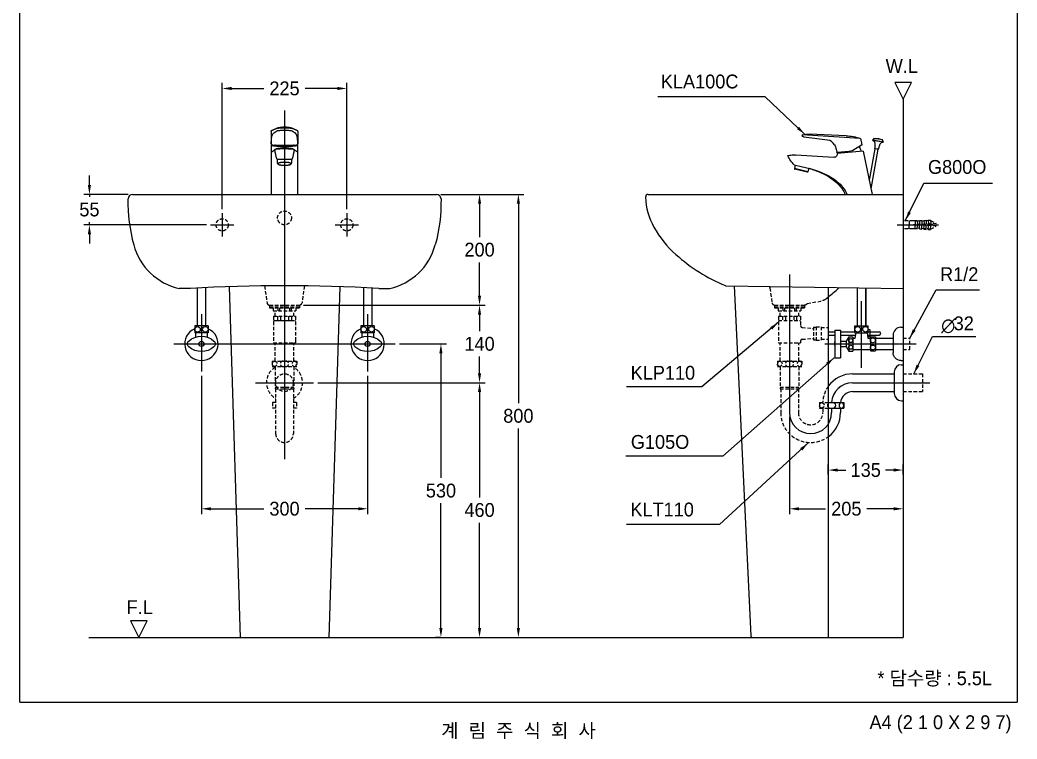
# Model space of a CAD drawing. Header units: millimetres. Extents: x 0 to 5799, y -67 to 2530.
# Drawn here: x 0 to 1800, y -67 to 1232 of the extents above; entities that cross this region are included whole.
import ezdxf
from ezdxf.enums import TextEntityAlignment as Align
from ezdxf.lldxf.tags import DXFTag

# ---------------------------------------------------------------- set-up
doc = ezdxf.new("R2010")
doc.units = ezdxf.units.MM
doc.linetypes.add('DASHED2', pattern=[9.525, 6.35, -3.175])
for name, color, linetype in [('TEXT', 7, 'Continuous'), ('내부선 및 부속', 4, 'Continuous'), ('도각라인', 7, 'Continuous'), ('외형선', 3, 'Continuous'), ('점선', 6, 'DASHED2'), ('중심선', 1, 'DASHED'), ('치수선', 7, 'Continuous')]:
    doc.layers.add(name, color=color, linetype=linetype)
doc.styles.add('____', font='')
doc.styles.add('타이틀', font='H2GTRM.TTF', dxfattribs={"height": 25})
doc.styles.get('____').set_extended_font_data('굴림')
tags = doc.linetypes.add('DASHDOT', pattern=[70, 31, -13, 13, -13]).pattern_tags.tags
tags[10:11] = [DXFTag(74, 4), DXFTag(75, 0), DXFTag(340, '0'), DXFTag(46, 0.0), DXFTag(50, 0.0), DXFTag(44, 0.0), DXFTag(45, 0.0)]
tags[8:9] = [DXFTag(74, 4), DXFTag(75, 0), DXFTag(340, '0'), DXFTag(46, 0.0), DXFTag(50, 0.0), DXFTag(44, 0.0), DXFTag(45, 0.0)]
tags[6:7] = [DXFTag(74, 4), DXFTag(75, 0), DXFTag(340, '0'), DXFTag(46, 0.0), DXFTag(50, 0.0), DXFTag(44, 0.0), DXFTag(45, 0.0)]
tags[4:5] = [DXFTag(74, 4), DXFTag(75, 0), DXFTag(340, '0'), DXFTag(46, 0.0), DXFTag(50, 0.0), DXFTag(44, 0.0), DXFTag(45, 0.0)]
tags = doc.linetypes.add('DASHED', pattern=[25.72, 12.86, -12.86]).pattern_tags.tags
tags[6:7] = [DXFTag(74, 4), DXFTag(75, 0), DXFTag(340, '0'), DXFTag(46, 0.0), DXFTag(50, 0.0), DXFTag(44, 0.0), DXFTag(45, 0.0)]
tags[4:5] = [DXFTag(74, 4), DXFTag(75, 0), DXFTag(340, '0'), DXFTag(46, 0.0), DXFTag(50, 0.0), DXFTag(44, 0.0), DXFTag(45, 0.0)]
doc.dimstyles.new('MSADIM', dxfattribs={"dimtxt": 33, "dimasz": 17, "dimexe": 10, "dimexo": 7.5, "dimgap": 10, "dimtad": 0, "dimtih": 1, "dimtoh": 1, "dimdec": 0, "dimzin": 1, "dimdsep": 46, "dimtxsty": '____', "dimcen": 11.25, "dimadec": 0, "dimazin": 0, "dimtfac": 1, "dimtdec": 0, "dimtix": 1, "dimtmove": 0, "dimatfit": 3, "dimfxl": 0, "dimtolj": 1, "dimtzin": 1, "dimarcsym": 0})

# ---------------------------------------------------------------- blocks, each defined once
blk = doc.blocks.new('*D10')
at = {"layer": '치수선', "color": 0, "linetype": 'Continuous', "lineweight": -2}
for p, q in [((365.1, 890.1), (365.1, 1117.8)), ((590.1, 890.1), (590.1, 1117.8)), ((382.1, 1107.8), (440.3, 1107.8)), ((573.1, 1107.8), (514.9, 1107.8))]:
    blk.add_line(p, q, dxfattribs=at)
at = {"layer": '치수선', "color": 0, "linetype": 'Continuous'}
for points in [[(382.1, 1110.7), (382.1, 1105), (365.1, 1107.8)], [(573.1, 1110.7), (573.1, 1105), (590.1, 1107.8)]]:
    blk.add_solid(points, dxfattribs=at)
at = {"layer": '치수선', "color": 0, "linetype": 'Continuous', "insert": (477.6, 1107.8), "char_height": 25, "attachment_point": 5, "style": '____'}
blk.add_mtext('\\A1;225', dxfattribs=at)
blk = doc.blocks.new('*D11')
at = {"layer": '치수선', "color": 0, "linetype": 'Continuous', "lineweight": -2}
for p, q in [((125.4, 933.6), (125.4, 950.6)), ((195.6, 916.6), (115.4, 916.6)), ((125.4, 916.6), (125.4, 911.9)), ((125.4, 861.6), (125.4, 866.3)), ((336.6, 861.6), (115.4, 861.6)), ((125.4, 844.6), (125.4, 827.6))]:
    blk.add_line(p, q, dxfattribs=at)
at = {"layer": '치수선', "color": 0, "linetype": 'Continuous'}
for points in [[(122.6, 933.6), (128.3, 933.6), (125.4, 916.6)], [(122.6, 844.6), (128.3, 844.6), (125.4, 861.6)]]:
    blk.add_solid(points, dxfattribs=at)
at = {"layer": '치수선', "color": 0, "linetype": 'Continuous', "insert": (125.4, 889.1), "char_height": 25, "attachment_point": 5, "style": '____'}
blk.add_mtext('\\A1;55', dxfattribs=at)
blk = doc.blocks.new('*D12')
at = {"layer": '치수선', "color": 0, "linetype": 'Continuous', "lineweight": -2}
for p, q in [((759.6, 916.6), (839.7, 916.6)), ((829.7, 899.6), (829.7, 839.5)), ((829.7, 733.6), (829.7, 793.8)), ((512.1, 716.6), (839.7, 716.6))]:
    blk.add_line(p, q, dxfattribs=at)
at = {"layer": '치수선', "color": 0, "linetype": 'Continuous'}
for points in [[(826.8, 899.6), (832.5, 899.6), (829.7, 916.6)], [(826.8, 733.6), (832.5, 733.6), (829.7, 716.6)]]:
    blk.add_solid(points, dxfattribs=at)
at = {"layer": '치수선', "color": 0, "linetype": 'Continuous', "insert": (829.7, 816.6), "char_height": 25, "attachment_point": 5, "style": '____'}
blk.add_mtext('\\A1;200', dxfattribs=at)
blk = doc.blocks.new('*D13')
at = {"layer": '치수선', "color": 0, "linetype": 'Continuous', "lineweight": -2}
for p, q in [((512.1, 716.6), (839.7, 716.6)), ((829.7, 699.6), (829.7, 669.5)), ((829.7, 593.6), (829.7, 623.8)), ((537.7, 576.6), (839.7, 576.6))]:
    blk.add_line(p, q, dxfattribs=at)
at = {"layer": '치수선', "color": 0, "linetype": 'Continuous'}
for points in [[(826.8, 699.6), (832.5, 699.6), (829.7, 716.6)], [(826.8, 593.6), (832.5, 593.6), (829.7, 576.6)]]:
    blk.add_solid(points, dxfattribs=at)
at = {"layer": '치수선', "color": 0, "linetype": 'Continuous', "insert": (829.7, 646.6), "char_height": 25, "attachment_point": 5, "style": '____'}
blk.add_mtext('\\A1;140', dxfattribs=at)
blk = doc.blocks.new('*D1')
at = {"layer": '치수선', "color": 0, "linetype": 'Continuous', "lineweight": -2}
for p, q in [((537.7, 576.6), (839.7, 576.6)), ((829.7, 559.6), (829.7, 369.5)), ((829.7, 133.6), (829.7, 323.8)), ((809.3, 116.6), (839.7, 116.6))]:
    blk.add_line(p, q, dxfattribs=at)
at = {"layer": '치수선', "color": 0, "linetype": 'Continuous'}
for points in [[(826.8, 559.6), (832.5, 559.6), (829.7, 576.6)], [(826.8, 133.6), (832.5, 133.6), (829.7, 116.6)]]:
    blk.add_solid(points, dxfattribs=at)
at = {"layer": '치수선', "color": 0, "linetype": 'Continuous', "insert": (829.7, 346.6), "char_height": 25, "attachment_point": 5, "style": '____'}
blk.add_mtext('\\A1;460', dxfattribs=at)
blk = doc.blocks.new('*D2')
at = {"layer": '치수선', "color": 0, "linetype": 'Continuous', "lineweight": -2}
for p, q in [((685, 646.6), (770, 646.6)), ((760, 629.6), (760, 404.5)), ((760, 133.6), (760, 358.8)), ((758.4, 116.6), (750, 116.6))]:
    blk.add_line(p, q, dxfattribs=at)
at = {"layer": '치수선', "color": 0, "linetype": 'Continuous'}
for points in [[(757.1, 629.6), (762.8, 629.6), (760, 646.6)], [(757.1, 133.6), (762.8, 133.6), (760, 116.6)]]:
    blk.add_solid(points, dxfattribs=at)
at = {"layer": '치수선', "color": 0, "linetype": 'Continuous', "insert": (760, 381.6), "char_height": 25, "attachment_point": 5, "style": '____'}
blk.add_mtext('\\A1;530', dxfattribs=at)
blk = doc.blocks.new('*D3')
at = {"layer": '치수선', "color": 0, "linetype": 'Continuous', "lineweight": -2}
for p, q in [((759.6, 916.6), (909.8, 916.6)), ((899.8, 899.6), (899.8, 539.5)), ((899.8, 133.6), (899.8, 493.8)), ((894.3, 116.6), (909.8, 116.6))]:
    blk.add_line(p, q, dxfattribs=at)
at = {"layer": '치수선', "color": 0, "linetype": 'Continuous'}
for points in [[(896.9, 899.6), (902.6, 899.6), (899.8, 916.6)], [(896.9, 133.6), (902.6, 133.6), (899.8, 116.6)]]:
    blk.add_solid(points, dxfattribs=at)
at = {"layer": '치수선', "color": 0, "linetype": 'Continuous', "insert": (899.8, 516.6), "char_height": 25, "attachment_point": 5, "style": '____'}
blk.add_mtext('\\A1;800', dxfattribs=at)
blk = doc.blocks.new('*D4')
at = {"layer": '치수선', "color": 0, "linetype": 'Continuous', "lineweight": -2}
for p, q in [((327.6, 589.1), (327.6, 338.9)), ((627.6, 589.1), (627.6, 338.9)), ((344.6, 348.9), (440.3, 348.9)), ((610.6, 348.9), (514.9, 348.9))]:
    blk.add_line(p, q, dxfattribs=at)
at = {"layer": '치수선', "color": 0, "linetype": 'Continuous'}
for points in [[(344.6, 351.7), (344.6, 346), (327.6, 348.9)], [(610.6, 351.7), (610.6, 346), (627.6, 348.9)]]:
    blk.add_solid(points, dxfattribs=at)
at = {"layer": '치수선', "color": 0, "linetype": 'Continuous', "insert": (477.6, 348.9), "char_height": 25, "attachment_point": 5, "style": '____'}
blk.add_mtext('\\A1;300', dxfattribs=at)
blk = doc.blocks.new('*D5')
at = {"layer": '치수선', "color": 0, "linetype": 'Continuous', "lineweight": -2}
for p, q in [((1389.3, 515.1), (1389.3, 338.9)), ((1406.3, 348.9), (1454.4, 348.9)), ((1577.3, 348.9), (1529.1, 348.9)), ((1594.3, 356.5), (1594.3, 338.9))]:
    blk.add_line(p, q, dxfattribs=at)
at = {"layer": '치수선', "color": 0, "linetype": 'Continuous'}
for points in [[(1406.3, 351.7), (1406.3, 346), (1389.3, 348.9)], [(1577.3, 351.7), (1577.3, 346), (1594.3, 348.9)]]:
    blk.add_solid(points, dxfattribs=at)
at = {"layer": '치수선', "color": 0, "linetype": 'Continuous', "insert": (1491.8, 348.9), "char_height": 25, "attachment_point": 5, "style": '____'}
blk.add_mtext('\\A1;205', dxfattribs=at)
blk = doc.blocks.new('*D6')
at = {"layer": '치수선', "color": 0, "linetype": 'Continuous', "lineweight": -2}
for p, q in [((1459.3, 410.8), (1459.3, 428.8)), ((1476.3, 418.8), (1490.8, 418.8)), ((1577.3, 418.8), (1562.7, 418.8)), ((1594.3, 410.8), (1594.3, 428.8))]:
    blk.add_line(p, q, dxfattribs=at)
at = {"layer": '치수선', "color": 0, "linetype": 'Continuous'}
for points in [[(1476.3, 421.7), (1476.3, 416), (1459.3, 418.8)], [(1577.3, 421.7), (1577.3, 416), (1594.3, 418.8)]]:
    blk.add_solid(points, dxfattribs=at)
at = {"layer": '치수선', "color": 0, "linetype": 'Continuous', "insert": (1526.8, 418.8), "char_height": 25, "attachment_point": 5, "style": '____'}
blk.add_mtext('\\A1;135', dxfattribs=at)

msp = doc.modelspace()

# ---------------------------------------------------------------- linework, layer by layer
at = {"layer": '내부선 및 부속', "linetype": 'Continuous'}
for p, q in [((453.8, 1030.3), (453.8, 1031.4)), ((501.4, 1030.3), (501.6, 1007.4)), ((501.7, 1031.2), (501.7, 1031.2)), ((1411.8, 1023.6), (1412, 1022.6)), ((1411.8, 1023.5), (1412, 1022.6)), ((1516.9, 1017.7), (1412.3, 1024.1)), ((1457.9, 1014.6), (1414.9, 1020)), ((1491.8, 1022.4), (1425.5, 1025.2)), ((1517.3, 1017.3), (1519.7, 1006.3)), ((1539.4, 1014), (1539.6, 1015)), ((1558.1, 1010.7), (1539.4, 1014)), ((1541.7, 1017.5), (1539.6, 1015)), ((1539.6, 1015), (1558.3, 1011.7)), ((1557.2, 1014.8), (1541.7, 1017.5)), ((1543.1, 1009.6), (1543.1, 999.5)), ((1558.3, 1011.7), (1557.2, 1014.8)), ((1558.3, 1011.7), (1558.1, 1010.7)), ((453.6, 1005), (453.6, 916.6)), ((501.5, 916.6), (501.6, 1005)), ((1473.4, 998.1), (1474.5, 992.9)), ((1522.2, 994.6), (1475, 990.4)), ((1496.5, 993.9), (1475.5, 992.1)), ((1478.8, 992.4), (1478.6, 990.8)), ((1519.2, 1005.2), (1503.6, 996.1)), ((1522.2, 994.6), (1538.7, 916.6)), ((1543.4, 999.1), (1533.3, 942.1)), ((1536.6, 926.4), (1549.3, 998)), ((1543.1, 999.5), (1549.7, 998.4)), ((1549.3, 998), (1543.4, 999.1)), ((1549.7, 998.4), (1553.1, 1007.8)), ((465.1, 972.8), (465.1, 979.8)), ((490.1, 979.8), (490.1, 972.8)), ((1469.4, 983.4), (1400.8, 987.6)), ((1397.7, 970), (1420.7, 964.8)), ((1399.6, 969.6), (1398.1, 963.2)), ((1422.4, 957.4), (1398.1, 963.2)), ((1421.2, 956.6), (1398.9, 962)), ((1424, 963.7), (1422.4, 957.4)), ((320.1, 747.4), (320.1, 679.4)), ((335.1, 748.1), (335.1, 679.4)), ((620.1, 748.1), (620.1, 679.4)), ((635.1, 747.4), (635.1, 679.4)), ((1511.8, 679.4), (1511.8, 747.9)), ((1526.8, 679.4), (1526.8, 747.7)), ((1527.3, 747.7), (1527.3, 679.4)), ((315.6, 679.4), (315.6, 666.4)), ((339.6, 679.4), (315.6, 679.4)), ((339.6, 666.4), (315.6, 666.4)), ((317.1, 666.4), (317.1, 659)), ((338.1, 666.4), (338.1, 659)), ((339.6, 679.4), (339.6, 666.4)), ((615.6, 679.4), (615.6, 666.4)), ((639.6, 679.4), (615.6, 679.4)), ((639.6, 666.4), (615.6, 666.4)), ((617.1, 666.4), (617.1, 659)), ((638.1, 666.4), (638.1, 659)), ((639.6, 679.4), (639.6, 666.4)), ((1459.3, 668.6), (1471.3, 668.6)), ((1471.3, 671.6), (1471.3, 621.6)), ((1471.3, 671.6), (1481.3, 671.6)), ((1481.3, 671.6), (1481.3, 621.6)), ((1481.3, 668.6), (1507.3, 668.6)), ((1507.3, 679.4), (1531.3, 679.4)), ((1507.3, 666.4), (1507.3, 679.4)), ((1507.3, 666.4), (1531.3, 666.4)), ((1507.8, 656.9), (1509.3, 666.4)), ((1529.3, 666.4), (1530.8, 656.9)), ((1531.3, 666.4), (1531.3, 679.4)), ((1534.8, 672.1), (1531.3, 672.1)), ((1531.3, 668.6), (1550.8, 668.6)), ((1534.8, 659.1), (1534.8, 672.1)), ((1590.3, 676.6), (1594.3, 676.6)), ((1459.3, 662.6), (1471.3, 662.6)), ((1481.3, 662.6), (1508.7, 662.6)), ((1481.3, 651.4), (1491.3, 651.4)), ((1496.3, 659.6), (1491.3, 651.4)), ((1491.3, 651.4), (1491.3, 641.9)), ((1496.3, 659.6), (1503.3, 659.6)), ((1496.3, 659.6), (1496.3, 633.6)), ((1503.3, 659.6), (1503.3, 633.6)), ((1503.3, 656.9), (1507.8, 656.9)), ((1529.8, 662.6), (1550.8, 662.6)), ((1534.8, 659.1), (1530.4, 659.1)), ((1530.8, 656.9), (1535.3, 656.9)), ((1535.3, 659.1), (1535.3, 634.1)), ((1535.3, 659.1), (1544.3, 659.1)), ((1544.3, 659.1), (1544.3, 634.1)), ((1544.3, 656.9), (1576.3, 656.9)), ((1576.3, 662.6), (1576.3, 630.6)), ((1481.3, 641.9), (1491.3, 641.9)), ((1491.3, 641.9), (1496.3, 633.6)), ((1496.3, 633.6), (1503.3, 633.6)), ((1503.3, 636.4), (1535.3, 636.4)), ((1535.3, 634.1), (1544.3, 634.1)), ((1544.3, 636.4), (1576.3, 636.4)), ((1471.3, 621.6), (1481.3, 621.6)), ((1590.3, 616.6), (1594.3, 616.6)), ((1578.3, 596.1), (1578.3, 560.6)), ((1591.3, 609.1), (1594.3, 609.1)), ((1503.2, 592.6), (1578.3, 592.6)), ((1503.2, 560.6), (1578.3, 560.6)), ((1578.3, 560.6), (1578.3, 557.1)), ((1459.3, 540.6), (1487.3, 540.6)), ((1487.3, 540.6), (1487.3, 530.6)), ((1591.3, 544.1), (1594.3, 544.1)), ((1459.3, 530.6), (1487.3, 530.6)), ((1481.3, 530.6), (1481.3, 522.6))]:
    msp.add_line(p, q, dxfattribs=at)
at = {"layer": '내부선 및 부속', "linetype": 'Continuous', "flags": 128}
for points in [[(1414.9, 1020, -0.169046), (1412, 1022.6)], [(1412.2, 1024.1, -0.060898), (1425.5, 1025.2)], [(1491.8, 1022.4, -0.071682), (1517, 1017.7)], [(1516.9, 1017.7, -0.337043), (1517.3, 1017.3)], [(1539.4, 1014, -0.361169), (1543.1, 1009.6)], [(1541.7, 1017.5, -0.142794), (1557.2, 1014.8)], [(1553.1, 1007.8, -0.361169), (1558.1, 1010.7)], [(1475, 990.4, -0.51857), (1469.4, 983.4)], [(1470.5, 1006.1, -0.070886), (1473.4, 998.1)], [(1475.5, 992.1, -0.378336), (1474.5, 992.9)], [(1503.6, 996.1, -0.111261), (1496.5, 993.9)], [(1514.7, 1002.6, -0.082698), (1518.5, 994.2)], [(1519.7, 1006.3, -0.323464), (1519.2, 1005.2)], [(1543.4, 999.1, -0.337834), (1543.1, 999.5)], [(1549.7, 998.4, -0.337834), (1549.2, 998)], [(1386, 986, -0.495636), (1386.3, 986.7)], [(1397.7, 970, -0.069061), (1386, 986)], [(1386.3, 986.7, -0.046958), (1393.8, 987.7)], [(1393.8, 987.7, -0.025335), (1400.8, 987.6)], [(1420.7, 964.8, -0.07809), (1464, 947.6)], [(1422.4, 957.4, -0.414214), (1421.2, 956.6)], [(1424, 963.7, -0.040931), (1450.7, 953.6)], [(1450.7, 953.6, -0.084528), (1476.8, 935.2)], [(1464, 947.6, -0.085415), (1485.1, 929.6)], [(1476.8, 935.2, -0.094585), (1489.5, 916.6, -0.094585)], [(1485.1, 929.6, -0.066081), (1493.3, 916.6, -0.066081)], [(1478.8, 748.5, -0.059458), (1478.1, 747.5)], [(304.8, 641.5, -0.44), (304.8, 651.8)], [(304.8, 651.8, -0.388889), (350.3, 651.8)], [(350.3, 651.8, -0.44), (350.3, 641.5)], [(604.8, 641.5, -0.44), (604.8, 651.8)], [(604.8, 651.8, -0.388889), (650.3, 651.8)], [(650.3, 651.8, -0.44), (650.3, 641.5)], [(350.3, 641.5, -0.388889), (304.8, 641.5)], [(650.3, 641.5, -0.388889), (604.8, 641.5)], [(1590.3, 616.6, -0.414214), (1576.3, 630.6)]]:
    msp.add_lwpolyline(points, format="xyb", dxfattribs=at)
at = {"layer": '내부선 및 부속', "linetype": 'Continuous'}
for centre, radius in [((320.6, 672.8), 5), ((334.6, 673), 5), ((620.6, 672.8), 5), ((634.6, 673), 5), ((1512.3, 672.8), 5), ((1526.3, 673), 5), ((327.6, 646.6), 4.5), ((627.6, 646.6), 4.5), ((1499.8, 652.6), 3.5), ((1539.8, 653.1), 4.5), ((1499.8, 640.6), 3.5), ((1539.8, 640.1), 4.5)]:
    msp.add_circle(centre, radius, dxfattribs=at)
for centre, radius, start, end in [((454.3, 1031.4), 0.5, 120.1313, 180), ((1412.3, 1023.6), 0.5, 86.4858, 191.9893), ((1455.9, 998.3), 16.5, 28.2146, 82.9494), ((487.1, 1004.2), 34.1, 191.4875, 193.169), ((455.2, 993.3), 0.1, 261.3459, 310.718), ((500, 993.3), 0.1, 229.282, 278.6541), ((468.2, 1004.2), 34.1, 346.831, 348.5125), ((1399.1, 962.9), 1, 166.6114, 256.6114), ((1272.1, 965.7), 300, 308.5887, 313.3542), ((327.6, 646.6), 30, 113.5781, 66.4218), ((627.6, 646.6), 30, 113.5781, 66.4218), ((1550.8, 665.6), 3, 270, 90), ((1590.3, 662.6), 14, 90, 180), ((1477.7, 646.6), 7.84, 144.9654, 215.0346), ((1591.3, 596.1), 13, 90, 180), ((1503.2, 538.6), 54, 90, 144.4027), ((1503.2, 538.6), 22, 90, 174.7841), ((1462.8, 535.6), 5, 90, 134.427), ((1467.8, 535.6), 5, 270, 90), ((1483.8, 535.6), 5, 98.6269, 261.3731), ((1482.3, 535.6), 5, 278.6269, 81.3731), ((1591.3, 557.1), 13, 180, 270), ((1462.8, 535.6), 5, 225.573, 270), ((1427.3, 522.6), 54, 306.3412, 0)]:
    msp.add_arc(centre, radius, start, end, dxfattribs=at)
for points, degree, knots in [([(453.8, 1030.3), (453.8, 1027.8), (453.8, 1024.6), (453.8, 1021.6), (453.8, 1020.3), (453.8, 1019.7), (453.8, 1019.4), (453.8, 1019.3), (453.8, 1019.2), (453.8, 1019.2), (453.8, 1017.9), (453.8, 1016.2), (453.8, 1014.7), (453.8, 1014.1), (453.8, 1013.8), (453.8, 1013.7), (453.8, 1013.6), (453.8, 1013.6), (453.8, 1012.9), (453.8, 1012), (453.8, 1011.3), (453.8, 1011), (453.8, 1010.8), (453.8, 1010.8), (453.8, 1010.8), (453.8, 1010.4), (453.8, 1010), (453.8, 1009.6), (453.8, 1009.5), (453.8, 1009.4), (453.8, 1009.4), (453.8, 1009.1), (453.8, 1009), (453.8, 1008.8), (453.8, 1008.7), (453.8, 1008.5), (453.8, 1008.3), (453.8, 1008.2), (453.8, 1008.2), (453.8, 1008), (453.8, 1008), (453.8, 1007.9), (453.8, 1008), (453.8, 1007.9), (453.8, 1008), (453.8, 1007.9), (453.8, 1007.9), (453.8, 1007.9), (453.8, 1007.9), (453.8, 1007.9), (453.8, 1007.9), (453.8, 1007.9), (453.8, 1007.9), (453.8, 1007.9)], 3, [0, 0, 0, 0, 0.249997, 0.374998, 0.437498, 0.468748, 0.484373, 0.492186, 0.492186, 0.499998, 0.499998, 0.624999, 0.687499, 0.718749, 0.734374, 0.742187, 0.742187, 0.749999, 0.749999, 0.812499, 0.843749, 0.859375, 0.867187, 0.867187, 0.875, 0.875, 0.90625, 0.921875, 0.929687, 0.929687, 0.9375, 0.9375, 0.953125, 0.953125, 0.96875, 0.96875, 0.984375, 0.984375, 0.992188, 0.992188, 0.996094, 0.996094, 0.998047, 0.998047, 0.999023, 0.999023, 0.999512, 0.999512, 0.999756, 0.999756, 0.999878, 0.999878, 1, 1, 1, 1]), ([(454.2, 1031.9), (454.2, 1031.9), (454.1, 1031.9), (454.1, 1031.8), (454, 1031.8)], 3, [0, 0, 0, 0, 0.248275, 1, 1, 1, 1]), ([(454.2, 1031.9), (454.3, 1031.9), (454.5, 1032), (454.8, 1032.1), (454.9, 1032.2), (455.3, 1032.4), (455.6, 1032.5), (456.2, 1032.8), (456.5, 1032.9), (457.1, 1033.1), (457.4, 1033.3), (458.3, 1033.6), (458.9, 1033.9), (459.7, 1034.3), (460, 1034.4), (460.6, 1034.7), (460.9, 1034.8), (461.6, 1035.1), (461.9, 1035.2), (462.7, 1035.6), (463, 1035.7), (463.5, 1035.9)], 3, [0, 0, 0, 0, 0.047261, 0.047261, 0.094518, 0.094518, 0.189031, 0.189031, 0.283544, 0.283544, 0.378057, 0.378057, 0.567082, 0.567082, 0.661595, 0.661595, 0.756108, 0.756108, 0.878055, 0.878055, 1, 1, 1, 1]), ([(454.4, 1019.2), (454.5, 1019.6), (454.7, 1020.9), (455.3, 1023.2), (456.5, 1025.6), (458.2, 1027.3), (459.2, 1028), (459.8, 1028.4)], 3, [0, 0, 0, 0, 0.047126, 0.170611, 0.370368, 0.64665, 1, 1, 1, 1]), ([(459.8, 1028.4), (460.1, 1028.6), (460.4, 1028.8), (460.8, 1029.1), (461, 1029.2), (461.1, 1029.3), (461.2, 1029.3), (461.2, 1029.4), (461.2, 1029.4), (461.2, 1029.4), (461.3, 1029.4), (461.3, 1029.4), (461.4, 1029.5), (461.5, 1029.6), (461.7, 1029.7), (461.8, 1029.8), (462, 1029.9), (462.1, 1030), (462.3, 1030.1), (462.5, 1030.2), (462.6, 1030.3), (462.6, 1030.3), (462.7, 1030.3), (462.7, 1030.3), (462.7, 1030.3), (462.7, 1030.4), (462.7, 1030.4), (462.7, 1030.4), (462.7, 1030.4), (462.7, 1030.4), (462.7, 1030.4), (462.7, 1030.4), (462.7, 1030.4), (462.7, 1030.4), (462.7, 1030.4), (463.2, 1030.7), (463.6, 1031), (464.1, 1031.3)], 3, [0, 0, 0, 0, 0.166617, 0.249927, 0.291584, 0.312413, 0.322828, 0.332592, 0.333238, 0.333246, 0.333246, 0.333248, 0.366577, 0.399908, 0.43324, 0.466574, 0.49991, 0.54158, 0.583251, 0.624924, 0.645761, 0.65618, 0.661389, 0.663994, 0.665296, 0.665947, 0.666273, 0.666436, 0.666517, 0.666558, 0.666578, 0.666588, 0.666594, 0.666596, 0.666597, 0.666599, 1, 1, 1, 1]), ([(463.5, 1035.9), (463.7, 1036), (464.3, 1036.1), (465.9, 1036.3), (467, 1036.4), (470.8, 1036.6), (474.2, 1036.6), (477.6, 1036.6)], 3, [0, 0, 0, 0, 0.249996, 0.249996, 0.499997, 0.499997, 1, 1, 1, 1]), ([(491.3, 1036), (490.8, 1036.1), (489.7, 1036.4), (488.3, 1036.7), (487.1, 1036.9), (486.2, 1037.1), (485.3, 1037.2), (484.3, 1037.3), (483, 1037.5), (481.6, 1037.6), (480.3, 1037.7), (479.1, 1037.7), (477.7, 1037.7), (476.4, 1037.7), (475.1, 1037.7), (473.9, 1037.6), (472.6, 1037.5), (471.5, 1037.4), (470.7, 1037.3), (470.2, 1037.2), (469.8, 1037.2), (469.1, 1037.1), (468.2, 1036.9), (467, 1036.7), (465.5, 1036.4), (464.4, 1036.1), (463.8, 1036)], 3, [0, 0, 0, 0, 0.062272, 0.11745, 0.160787, 0.192538, 0.215209, 0.25642, 0.305231, 0.353977, 0.399561, 0.44442, 0.493395, 0.547302, 0.584874, 0.6279, 0.679079, 0.728107, 0.747664, 0.762776, 0.776497, 0.799584, 0.83323, 0.877668, 0.93315, 1, 1, 1, 1]), ([(464.1, 1031.3), (464.1, 1031.3), (464.1, 1031.3), (464.2, 1031.4), (464.2, 1031.4), (464.3, 1031.4), (464.4, 1031.5), (464.7, 1031.6), (465, 1031.7), (465.7, 1031.8), (466.2, 1031.9), (467.2, 1032), (467.8, 1032.1), (469, 1032.2), (469.7, 1032.2), (471.1, 1032.3), (471.9, 1032.3), (473.4, 1032.4), (474.3, 1032.4), (475.9, 1032.5), (476.8, 1032.5), (477.6, 1032.5)], 3, [0, 0, 0, 0, 0.009022, 0.009022, 0.025267, 0.025267, 0.090249, 0.090249, 0.220214, 0.220214, 0.350178, 0.350178, 0.480143, 0.480143, 0.610107, 0.610107, 0.740071, 0.740071, 0.870036, 0.870036, 1, 1, 1, 1]), ([(477.6, 1036.6), (481, 1036.6), (484.4, 1036.6), (488.2, 1036.4), (489.3, 1036.3), (490.9, 1036.1), (491.5, 1036), (491.8, 1035.9)], 3, [0, 0, 0, 0, 0.500004, 0.500004, 0.750006, 0.750006, 1, 1, 1, 1]), ([(477.6, 1032.5), (480.9, 1032.5), (484.1, 1032.3), (489, 1031.9), (490.6, 1031.6), (491.1, 1031.3)], 3, [0, 0, 0, 0, 0.5, 0.5, 1, 1, 1, 1]), ([(491.1, 1031.3), (491.1, 1031.3), (491.1, 1031.3), (491.1, 1031.3), (491.1, 1031.3), (491.2, 1031.3), (491.2, 1031.3), (491.2, 1031.2), (491.3, 1031.2), (491.4, 1031.1), (491.4, 1031.1), (491.7, 1031), (491.8, 1030.9), (492.2, 1030.6), (492.5, 1030.4), (493.3, 1029.8), (493.9, 1029.4), (494.8, 1028.8), (495.1, 1028.6), (495.4, 1028.4)], 3, [0, 0, 0, 0, 0.006061, 0.006061, 0.012121, 0.012121, 0.024243, 0.024243, 0.048486, 0.048486, 0.096971, 0.096971, 0.193942, 0.193942, 0.387884, 0.387884, 0.775769, 0.775769, 1, 1, 1, 1]), ([(491.8, 1035.9), (491.9, 1035.8), (492.1, 1035.8), (492.5, 1035.6), (492.8, 1035.4), (493.4, 1035.2), (493.7, 1035.1), (494.2, 1034.8), (494.5, 1034.7), (495.4, 1034.3), (496, 1034.1), (496.9, 1033.7), (497.2, 1033.6), (497.7, 1033.3), (498, 1033.2), (498.6, 1032.9), (498.9, 1032.8), (499.8, 1032.4), (500.5, 1032.1), (501, 1031.9)], 3, [0, 0, 0, 0, 0.047268, 0.047268, 0.141781, 0.141781, 0.236293, 0.236293, 0.330805, 0.330805, 0.51983, 0.51983, 0.614342, 0.614342, 0.708855, 0.708855, 0.803367, 0.803367, 1, 1, 1, 1]), ([(501.4, 1008), (501.4, 1008), (501.4, 1008), (501.4, 1008.5), (501.4, 1009.4), (501.4, 1010.8), (501.4, 1012.2), (501.4, 1013.6), (501.3, 1014.9), (501.2, 1016.2), (501.1, 1017.4), (501, 1018.5), (500.8, 1019.5), (500.6, 1020.4), (500.4, 1021.3), (500.2, 1022), (500, 1022.7), (499.8, 1023.3), (499.5, 1023.9), (499.3, 1024.4), (499, 1024.8), (498.8, 1025.2), (498.6, 1025.6), (498.3, 1025.9), (498.1, 1026.2), (497.8, 1026.5), (497.6, 1026.7), (497.4, 1027), (497.1, 1027.2), (496.9, 1027.4), (496.7, 1027.5), (496.4, 1027.7), (496.2, 1027.8), (496, 1028), (495.8, 1028.1), (495.6, 1028.3), (495.5, 1028.4), (495.4, 1028.4)], 3, [0, 0, 0, 0, 0.000004, 0.000004, 0.030307, 0.06061, 0.090913, 0.121216, 0.151519, 0.181822, 0.212125, 0.242428, 0.272732, 0.303035, 0.333338, 0.363641, 0.393944, 0.424247, 0.45455, 0.484853, 0.515156, 0.54546, 0.575763, 0.606066, 0.636369, 0.666672, 0.696975, 0.727278, 0.757581, 0.787884, 0.818188, 0.848491, 0.878794, 0.909097, 0.9394, 0.969703, 1, 1, 1, 1]), ([(453.8, 1007.9), (453.8, 1010), (453.8, 1012.1), (454, 1016), (454.1, 1017.8), (454.4, 1019.2)], 3, [0, 0, 0, 0, 0.5, 0.5, 1, 1, 1, 1]), ([(499.4, 1005.9), (499.5, 1005.9), (499.6, 1005.8), (501, 1005.6), (501.6, 1005.3), (501.6, 1004.7), (501, 1004.5), (498.6, 1004), (496.8, 1003.7), (492.3, 1003.4), (489.6, 1003.2), (483.8, 1003), (480.7, 1002.9), (474.5, 1002.9), (471.4, 1003), (465.6, 1003.2), (462.9, 1003.4), (458.5, 1003.7), (456.7, 1004), (454.3, 1004.5), (453.6, 1004.7), (453.6, 1005.3), (454.2, 1005.5), (455.6, 1005.8), (455.7, 1005.8), (455.8, 1005.9)], 3, [0, 0, 0, 0, 0.009563, 0.009563, 0.107643, 0.107643, 0.205723, 0.205723, 0.303803, 0.303803, 0.401883, 0.401883, 0.499963, 0.499963, 0.598043, 0.598043, 0.696123, 0.696123, 0.794203, 0.794203, 0.892284, 0.892284, 0.990364, 0.990364, 1, 1, 1, 1]), ([(454.3, 1006.4), (454.3, 1006.4), (454.4, 1006.4), (454.6, 1006.3), (454.9, 1006.1), (455.3, 1006), (455.9, 1005.9), (456.6, 1005.7), (457.4, 1005.6), (458.3, 1005.5), (459.1, 1005.4), (459.7, 1005.3), (459.9, 1005.3)], 3, [0, 0, 0, 0, 0.040545, 0.102937, 0.164452, 0.296645, 0.420312, 0.550853, 0.676975, 0.80065, 0.922639, 1, 1, 1, 1]), ([(455.3, 993.3), (455.6, 993.6), (457.2, 994.9), (459.1, 996.5), (460.5, 997.8), (460.8, 998.1)], 3, [0, 0, 0, 0, 0.189541, 0.842393, 1, 1, 1, 1]), ([(494.8, 1005.2), (494.1, 1005.2), (493.4, 1005.1), (490.7, 1004.9), (488.3, 1004.8), (483.1, 1004.6), (480.3, 1004.6), (472.1, 1004.6), (466.6, 1004.8), (461.6, 1005.1), (460.8, 1005.2), (459.9, 1005.3)], 3, [0, 0, 0, 0, 0.069253, 0.069253, 0.279836, 0.279836, 0.490418, 0.490418, 0.911582, 0.911582, 1, 1, 1, 1]), ([(460.9, 998.1), (461.4, 998.5), (463.5, 998.7), (469.5, 999.1), (473.5, 999.2), (485.8, 999.2), (493.5, 998.7), (494.3, 998.1)], 3, [0, 0, 0, 0, 0.25, 0.25, 0.5, 0.5, 1, 1, 1, 1]), ([(493.5, 998.4), (493.1, 998.5), (492.2, 998.7), (491.1, 998.9), (490.1, 999.1), (489.4, 999.2), (488.4, 999.4), (487, 999.6), (485.3, 999.8), (483.8, 1000), (482.2, 1000.1), (480.4, 1000.2), (478.7, 1000.3), (477, 1000.3), (475.7, 1000.2), (474.6, 1000.2), (473.8, 1000.2), (473, 1000.1), (472.1, 1000), (471.1, 1000), (470, 999.8), (469.1, 999.7), (468.3, 999.6), (467.5, 999.5), (466.8, 999.4), (465.8, 999.3), (464.7, 999), (463.2, 998.7), (462.2, 998.5), (461.7, 998.4)], 3, [0, 0, 0, 0, 0.042809, 0.082906, 0.113185, 0.134051, 0.151971, 0.21034, 0.261542, 0.30611, 0.352829, 0.410783, 0.475135, 0.516932, 0.559639, 0.594878, 0.622287, 0.643691, 0.66875, 0.70022, 0.737833, 0.769328, 0.791566, 0.813288, 0.837846, 0.865218, 0.902388, 0.949816, 1, 1, 1, 1]), ([(499.9, 993.3), (499.6, 993.6), (498, 994.9), (496.2, 996.5), (494.7, 997.8), (494.4, 998.1)], 3, [0, 0, 0, 0, 0.189541, 0.842393, 1, 1, 1, 1]), ([(494.8, 1005.2), (495.2, 1005.3), (495.9, 1005.3), (496.8, 1005.4), (497.7, 1005.6), (498.5, 1005.7), (499.2, 1005.8), (499.8, 1006), (500.3, 1006.1), (500.7, 1006.3), (500.9, 1006.4), (500.9, 1006.4), (501, 1006.5)], 3, [0, 0, 0, 0, 0.109619, 0.223939, 0.337694, 0.453876, 0.571237, 0.690636, 0.813912, 0.945824, 0.994737, 1, 1, 1, 1]), ([(501, 1006.5), (501, 1006.5), (501.1, 1006.5), (501.2, 1006.6), (501.3, 1006.7), (501.4, 1006.8)], 3, [0, 0, 0, 0, 0.248253, 0.488863, 1, 1, 1, 1]), ([(501.4, 1007.3), (501.4, 1007.3), (501.4, 1007.3), (501.4, 1007.3), (501.5, 1007.3), (501.5, 1007.3), (501.6, 1007.4)], 3, [0, 0, 0, 0, 0.000041, 0.000041, 0.000041, 1, 1, 1, 1]), ([(465.1, 972.8), (465.1, 972.7), (465.1, 972.5), (465.2, 972.2), (465.4, 971.8), (465.7, 971.5), (466, 971.2), (466.5, 970.9), (467.1, 970.6), (467.8, 970.3), (468.6, 970.1), (469.5, 969.9), (470.4, 969.7), (471.4, 969.5), (472.4, 969.4), (473.5, 969.3), (474.6, 969.2), (475.7, 969.1), (476.7, 969.1), (477.4, 969.1), (477.6, 969.1)], 3, [0, 0, 0, 0, 0.021022, 0.063347, 0.106004, 0.151989, 0.204422, 0.265513, 0.33275, 0.399542, 0.464481, 0.528085, 0.590824, 0.652997, 0.714792, 0.77633, 0.837693, 0.898939, 0.960114, 1, 1, 1, 1]), ([(477.6, 974.5), (477.1, 974.5), (476.6, 974.5), (476, 974.4), (475.5, 974.4), (475, 974.4), (474.4, 974.4), (473.9, 974.3), (473.4, 974.3), (472.8, 974.2), (471.8, 974.1), (471.3, 974), (470.8, 974), (470.4, 973.9), (469.9, 973.8), (469.1, 973.6), (468.7, 973.5), (468.3, 973.4), (468, 973.3), (467.7, 973.1), (467.4, 973), (467.1, 972.9), (466.9, 972.8), (466.7, 972.7), (466.6, 972.5), (466.4, 972.4), (466.3, 972.3), (466.2, 972.2), (466.2, 972), (466.1, 971.9), (466.1, 971.7), (466.2, 971.6), (466.2, 971.4), (466.3, 971.3), (466.4, 971.2), (466.6, 971.1), (466.7, 970.9), (466.9, 970.8), (467.1, 970.7), (467.7, 970.5), (468, 970.3), (468.3, 970.2), (468.7, 970.1), (469.1, 970), (469.9, 969.8), (470.4, 969.7), (470.8, 969.7), (471.3, 969.6), (471.8, 969.5), (472.3, 969.4), (472.8, 969.4), (473.4, 969.3), (473.9, 969.3), (474.4, 969.2), (475, 969.2), (475.5, 969.2), (476, 969.2), (476.6, 969.2), (477.1, 969.1), (477.6, 969.1)], 2, [0, 0, 0, 0.03125, 0.03125, 0.0625, 0.0625, 0.09375, 0.09375, 0.125, 0.125, 0.15625, 0.1875, 0.1875, 0.21875, 0.21875, 0.25, 0.28125, 0.28125, 0.3125, 0.3125, 0.34375, 0.34375, 0.375, 0.375, 0.40625, 0.40625, 0.4375, 0.4375, 0.46875, 0.46875, 0.5, 0.53125, 0.53125, 0.5625, 0.5625, 0.59375, 0.59375, 0.625, 0.625, 0.65625, 0.6875, 0.6875, 0.71875, 0.71875, 0.75, 0.78125, 0.78125, 0.8125, 0.8125, 0.84375, 0.84375, 0.875, 0.875, 0.90625, 0.90625, 0.9375, 0.9375, 0.96875, 0.96875, 1, 1, 1]), ([(477.6, 969.1), (478.1, 969.1), (478.6, 969.2), (479.2, 969.2), (479.7, 969.2), (480.2, 969.2), (480.8, 969.2), (481.3, 969.3), (481.8, 969.3), (482.4, 969.4), (483.4, 969.5), (483.9, 969.6), (484.4, 969.7), (484.9, 969.7), (485.3, 969.8), (486.2, 970), (486.5, 970.1), (486.9, 970.2), (487.2, 970.3), (487.6, 970.5), (487.8, 970.6), (488.1, 970.7), (488.3, 970.8), (488.5, 970.9), (488.7, 971.1), (488.8, 971.2), (488.9, 971.3), (489, 971.4), (489.1, 971.6), (489.1, 971.7), (489.1, 971.9), (489.1, 972), (489, 972.2), (488.9, 972.3), (488.8, 972.4), (488.7, 972.5), (488.5, 972.7), (488.3, 972.8), (488.1, 972.9), (487.6, 973.1), (487.2, 973.3), (486.9, 973.4), (486.5, 973.5), (486.2, 973.6), (485.3, 973.8), (484.9, 973.9), (484.4, 974), (483.9, 974), (483.4, 974.1), (482.9, 974.2), (482.4, 974.2), (481.8, 974.3), (481.3, 974.3), (480.8, 974.4), (480.2, 974.4), (479.7, 974.4), (479.2, 974.4), (478.6, 974.5), (478.1, 974.5), (477.6, 974.5)], 2, [0, 0, 0, 0.03125, 0.03125, 0.0625, 0.0625, 0.09375, 0.09375, 0.125, 0.125, 0.15625, 0.1875, 0.1875, 0.21875, 0.21875, 0.25, 0.28125, 0.28125, 0.3125, 0.3125, 0.34375, 0.34375, 0.375, 0.375, 0.40625, 0.40625, 0.4375, 0.4375, 0.46875, 0.46875, 0.5, 0.53125, 0.53125, 0.5625, 0.5625, 0.59375, 0.59375, 0.625, 0.625, 0.65625, 0.6875, 0.6875, 0.71875, 0.71875, 0.75, 0.78125, 0.78125, 0.8125, 0.8125, 0.84375, 0.84375, 0.875, 0.875, 0.90625, 0.90625, 0.9375, 0.9375, 0.96875, 0.96875, 1, 1, 1]), ([(477.6, 969.1), (477.8, 969.1), (478.4, 969.1), (479.4, 969.1), (480.5, 969.2), (481.6, 969.3), (482.7, 969.4), (483.7, 969.5), (484.7, 969.7), (485.6, 969.8), (486.4, 970), (487.2, 970.3), (487.9, 970.5), (488.6, 970.8), (489.1, 971.1), (489.5, 971.4), (489.8, 971.8), (490, 972.1), (490.1, 972.5), (490.1, 972.7), (490.1, 972.8)], 3, [0, 0, 0, 0, 0.03216, 0.093309, 0.154497, 0.215742, 0.27708, 0.338559, 0.40024, 0.462211, 0.5246, 0.587601, 0.651523, 0.716856, 0.784287, 0.842861, 0.892186, 0.93599, 0.977075, 1, 1, 1, 1])]:
    msp.add_open_spline(points, degree=degree, knots=knots, dxfattribs=at)
for points, degree in [([(464.1, 1031.4), (464.1, 1031.3), (464.1, 1031.3)], 2), ([(491.1, 1031.3), (491.1, 1031.3), (491.1, 1031.4)], 2), ([(501.4, 1030.3), (501.4, 1030.6), (501.4, 1031), (501.5, 1031.6), (501.3, 1031.8), (501, 1031.9)], 5), ([(453.8, 1007.9), (453.8, 1007.7), (453.8, 1007.5), (453.8, 1007.3)], 3), ([(453.8, 1007.3), (453.8, 1006.9), (454, 1006.6), (454.3, 1006.4)], 3), ([(455.2, 993.2), (454.7, 993.3), (454.2, 994.7), (453.8, 996.4)], 3), ([(457.7, 1005.5), (457.7, 1005.4), (457.6, 1005.2), (457.6, 1005)], 3), ([(460.7, 997.6), (460.7, 997.8), (460.8, 998), (460.9, 998.1)], 3), ([(460.7, 997.7), (460.7, 997.7), (460.7, 997.6)], 2), ([(464.1, 979.8), (462, 985.5), (460.9, 991.5), (460.7, 997.6)], 3), ([(494.6, 997.6), (494.3, 991.5), (493.2, 985.5), (491.1, 979.8)], 3), ([(494.3, 998.1), (494.5, 998), (494.6, 997.8), (494.6, 997.6)], 3), ([(494.6, 997.6), (494.5, 997.7), (494.5, 997.7)], 2), ([(497.6, 1005), (497.6, 1005.2), (497.5, 1005.4), (497.5, 1005.5)], 3), ([(500, 993.2), (500.5, 993.3), (501, 994.7), (501.4, 996.4)], 3), ([(491.1, 979.8), (488.9, 979.8), (484.4, 979.8), (477.6, 979.8), (470.8, 979.8), (466.3, 979.8), (464.1, 979.8)], 3)]:
    msp.add_open_spline(points, degree=degree, dxfattribs=at)
msp.add_rational_spline([(457.6, 1005), (457.6, 1003.3), (477.6, 1003.3)], [1, 0.707106769085, 1], degree=2, dxfattribs=at)
for points, weights, knots in [([(477.6, 1003.3), (497.6, 1003.3), (497.6, 1005), (497.6, 1005), (497.6, 1005)], [1, 0.707106769085, 1, 0.996817886829, 0.993704915047], [0, 0, 0, 0.989252, 0.989252, 1, 1, 1]), ([(501.4, 1006.8), (501.4, 1006.8), (501.4, 1006.8), (501.6, 1007.1), (501.6, 1007.4)], [0.990990579128, 0.995423793793, 1, 0.879951179028, 0.858311712742], [0, 0, 0, 0.03672, 0.03672, 1, 1, 1])]:
    msp.add_rational_spline(points, weights, degree=2, knots=knots, dxfattribs=at)
at = {"layer": '도각라인', "color": 7}
for p, q in [((0, 0), (0, 2530)), ((1800, 2530), (1800, 0)), ((0, 0), (1800, 0))]:
    msp.add_line(p, q, dxfattribs=at)
at = {"layer": '외형선', "linetype": 'Continuous'}
for p, q in [((1609.3, 1118.5), (1579.3, 1118.5)), ((1579.3, 1118.5), (1594.3, 1088.5)), ((1594.3, 1088.5), (1609.3, 1118.5)), ((1594.3, 1088.5), (1594.3, 116.6)), ((203.1, 916.6), (752.1, 916.6)), ((1134.3, 916.6), (1592.3, 916.6)), ((307.2, 746.6), (287.6, 746.6)), ((377.9, 749.9), (397.6, 116.6)), ((577.2, 749.9), (557.6, 116.6)), ((648, 746.6), (667.6, 746.6)), ((1274.3, 751.6), (1594.3, 746.6)), ((1289.4, 751.4), (1319.3, 119.5)), ((1459.3, 748.8), (1459.3, 116.6)), ((229.7, 146.6), (199.7, 146.6)), ((199.7, 146.6), (214.7, 116.6)), ((214.7, 116.6), (229.7, 146.6)), ((124.3, 116.6), (1594.3, 116.6))]:
    msp.add_line(p, q, dxfattribs=at)
at = {"layer": '외형선', "linetype": 'Continuous', "flags": 128}
for points in [[(760.1, 908.8, -0.070498), (749.7, 825.2)], [(1592.3, 916.6, -0.414214), (1594.3, 914.6)]]:
    msp.add_lwpolyline(points, format="xyb", dxfattribs=at)
at = {"layer": '외형선', "linetype": 'Continuous'}
for centre, radius, start, end in [((495, 903.6), 300, 179.0139, 195.1441), ((203.1, 908.6), 8, 90, 179.0139), ((752.1, 908.6), 8, 0, 90), ((1134.3, 911.6), 5, 90, 182.1108), ((1249.2, 915.9), 120, 182.1108, 209.1013), ((1310.3, 949.9), 190, 209.1013, 228.4095), ((311.6, 854), 110, 195.1441, 257.3683), ((643.5, 854), 110, 282.6317, 344.8559), ((1396.6, 1047.2), 320, 228.4095, 247.3661), ((477.6, -2147.2), 2898.8, 86.6384, 93.3616), ((1274.3, 753.6), 2, 247.3661, 270), ((1322.3, 119.6), 3, 180, 270)]:
    msp.add_arc(centre, radius, start, end, dxfattribs=at)
at = {"layer": '점선'}
for p, q in [((1612.9, 868.6), (1594.3, 868.6)), ((1605.3, 868.6), (1605.3, 861.6)), ((1619.9, 869), (1612.9, 868.6)), ((1643.9, 869.3), (1615.9, 867.8)), ((1615.9, 868.8), (1616.2, 861.8)), ((1619.9, 869), (1620.2, 862)), ((1623.9, 869.2), (1627.9, 869.4)), ((1623.9, 869.2), (1624.2, 862.2)), ((1627.9, 869.4), (1628.2, 862.4)), ((1631.9, 869.6), (1635.9, 869.9)), ((1631.9, 869.6), (1632.2, 862.7)), ((1635.9, 869.9), (1636.2, 862.9)), ((1639.8, 870.1), (1643.8, 870.3)), ((1639.8, 870.1), (1640.2, 863.1)), ((1643.8, 870.3), (1644.2, 863.3)), ((1643.9, 869.3), (1654.2, 863.8)), ((1612.9, 854.6), (1594.3, 854.6)), ((1605.3, 854.6), (1605.3, 861.6)), ((1619.9, 854.3), (1612.9, 854.6)), ((1654.2, 863.8), (1613.1, 861.6)), ((1654.2, 859.5), (1613.1, 861.6)), ((1615.9, 854.5), (1616.2, 861.5)), ((1643.9, 854), (1615.9, 855.5)), ((1619.9, 854.3), (1620.2, 861.3)), ((1623.9, 854.1), (1624.2, 861.1)), ((1623.9, 854.1), (1627.9, 853.9)), ((1627.9, 853.9), (1628.2, 860.9)), ((1631.9, 853.7), (1632.2, 860.6)), ((1631.9, 853.7), (1635.9, 853.4)), ((1635.9, 853.4), (1636.2, 860.4)), ((1639.8, 853.2), (1640.2, 860.2)), ((1639.8, 853.2), (1643.8, 853)), ((1647.3, 861.6), (1642.2, 863.2)), ((1647.3, 861.6), (1642.2, 860.1)), ((1643.8, 853), (1644.2, 860)), ((1643.9, 854), (1654.2, 859.5)), ((441.6, 751.4), (446, 720.9)), ((513.5, 751.4), (509.2, 720.9)), ((1353.8, 747.5), (1357.6, 720.9)), ((1421.4, 719.6), (1446, 723.8)), ((450.6, 716.6), (450.6, 711.6)), ((450.6, 713.6), (504.6, 713.6)), ((450.6, 711.6), (504.6, 711.6)), ((450.9, 716.6), (504.2, 716.6)), ((457.1, 711.6), (457.1, 706.6)), ((457.1, 706.6), (498.1, 706.6)), ((460.6, 696.6), (460.6, 706.6)), ((465.6, 711.6), (465.6, 706.6)), ((468.6, 711.6), (468.6, 706.6)), ((486.6, 711.6), (486.6, 706.6)), ((489.6, 711.6), (489.6, 706.6)), ((494.6, 696.6), (494.6, 706.6)), ((498.1, 711.6), (498.1, 706.6)), ((504.6, 716.6), (504.6, 711.6)), ((1362.3, 716.6), (1416.3, 716.6)), ((1362.3, 716.6), (1362.3, 711.6)), ((1362.3, 713.6), (1416.3, 713.6)), ((1362.3, 711.6), (1416.3, 711.6)), ((1362.6, 716.6), (1416.3, 716.6)), ((1368.8, 711.6), (1368.8, 706.6)), ((1368.8, 706.6), (1409.8, 706.6)), ((1372.3, 696.6), (1372.3, 706.6)), ((1377.3, 711.6), (1377.3, 706.6)), ((1380.3, 711.6), (1380.3, 706.6)), ((1398.3, 711.6), (1398.3, 706.6)), ((1401.3, 711.6), (1401.3, 706.6)), ((1406.3, 696.6), (1406.3, 706.6)), ((1409.8, 711.6), (1409.8, 706.6)), ((1416.3, 716.6), (1416.3, 711.6)), ((457.6, 696.6), (457.6, 648.6)), ((457.6, 696.6), (497.6, 696.6)), ((457.6, 688.6), (497.6, 688.6)), ((460.6, 688.6), (494.6, 688.6)), ((465.1, 696.6), (465.1, 688.6)), ((470.1, 696.6), (470.1, 688.6)), ((485.1, 696.6), (485.1, 688.6)), ((490.1, 696.6), (490.1, 688.6)), ((497.6, 696.6), (497.6, 651.9)), ((1369.3, 696.6), (1369.3, 648.6)), ((1369.3, 696.6), (1409.3, 696.6)), ((1369.3, 688.6), (1409.3, 688.6)), ((1376.8, 696.6), (1376.8, 688.6)), ((1381.8, 696.6), (1381.8, 688.6)), ((1396.8, 696.6), (1396.8, 688.6)), ((1401.8, 696.6), (1401.8, 688.6)), ((1409.3, 696.6), (1409.3, 679.4)), ((1412, 676.4), (1432.3, 674.6)), ((1432.3, 677.1), (1432.3, 654.1)), ((1432.3, 677.1), (1437.3, 677.1)), ((1437.3, 677.6), (1437.3, 653.6)), ((1437.3, 677.6), (1446.3, 677.6)), ((1446.3, 677.6), (1446.3, 653.6)), ((1446.3, 676.4), (1458.8, 676.4)), ((1458.8, 676.4), (1458.8, 654.9)), ((1458.8, 668.6), (1459.3, 668.6)), ((457.6, 648.6), (497.6, 648.6)), ((460.6, 615.6), (460.6, 648.6)), ((494.6, 615.6), (494.6, 648.6)), ((497.6, 651.9), (497.6, 648.6)), ((1369.3, 648.6), (1409.3, 648.6)), ((1372.3, 615.6), (1372.3, 648.6)), ((1406.3, 615.6), (1406.3, 648.6)), ((1409.3, 651.9), (1409.3, 648.6)), ((1412, 654.9), (1432.3, 656.6)), ((1432.3, 654.1), (1437.3, 654.1)), ((1437.3, 653.6), (1446.3, 653.6)), ((1446.3, 654.9), (1458.8, 654.9)), ((1458.8, 662.6), (1459.3, 662.6)), ((1594.3, 656.9), (1606.3, 656.9)), ((1606.3, 636.4), (1606.3, 656.9)), ((1594.3, 636.4), (1606.3, 636.4)), ((455.6, 615.6), (499.6, 615.6)), ((455.6, 615.6), (455.6, 605.6)), ((499.6, 615.6), (499.6, 605.6)), ((1367.3, 615.6), (1411.3, 615.6)), ((1367.3, 615.6), (1367.3, 605.6)), ((1411.3, 615.6), (1411.3, 605.6)), ((455.6, 605.6), (499.6, 605.6)), ((460.6, 605.6), (460.6, 565.6)), ((494.6, 605.6), (494.6, 565.6)), ((1367.3, 605.6), (1411.3, 605.6)), ((1372.3, 605.6), (1372.3, 565.6)), ((1406.3, 605.6), (1406.3, 565.6)), ((1594.3, 592.6), (1629.3, 592.6)), ((1629.3, 592.6), (1629.3, 560.6)), ((460.6, 568.6), (494.6, 568.6)), ((460.6, 565.6), (494.6, 565.6)), ((461.6, 565.6), (461.6, 484.6)), ((493.6, 565.6), (493.6, 484.6)), ((1372.3, 568.6), (1406.3, 568.6)), ((1372.3, 565.6), (1406.3, 565.6)), ((1373.3, 565.6), (1373.3, 522.6)), ((1405.3, 565.6), (1405.3, 522.6)), ((1594.3, 560.6), (1629.3, 560.6)), ((455.8, 540.6), (455.8, 530.6)), ((461.6, 540.6), (455.8, 540.6)), ((499.3, 540.6), (493.6, 540.6)), ((499.3, 540.6), (499.3, 530.6)), ((1443.3, 540.6), (1443.3, 530.6)), ((1443.3, 540.6), (1459.3, 540.6)), ((1449.3, 540.6), (1449.3, 541.8)), ((461.6, 530.6), (455.8, 530.6)), ((499.3, 530.6), (493.6, 530.6)), ((1443.3, 530.6), (1459.3, 530.6)), ((1449.3, 530.6), (1449.3, 522.6))]:
    msp.add_line(p, q, dxfattribs=at)
at = {"layer": '점선', "flags": 128}
for points in [[(1352.3, 750.4, -0.168588), (1353.8, 747.5)], [(1454.8, 727.7, -0.121997), (1446, 723.8)], [(1420.7, 719.1, -0.267949), (1416.3, 716.6)], [(1420.7, 719.1, -0.267949), (1421.5, 719.6)], [(459.8, 605.7, -0.859727), (459.8, 615.6)], [(459.8, 615.6, -0.859727), (459.8, 605.7)], [(1371.5, 605.7, -0.859727), (1371.5, 615.6)], [(1371.5, 615.6, -0.859727), (1371.5, 605.7)], [(1447.5, 530.7, -0.859727), (1447.5, 540.6)], [(1447.5, 540.6, -0.859727), (1447.5, 530.7)]]:
    msp.add_lwpolyline(points, format="xyb", dxfattribs=at)
at = {"layer": '점선'}
for centre, radius in [((477.6, 874.1), 12.5), ((365.1, 861.6), 11), ((590.1, 861.6), 11), ((477.6, 576.6), 16)]:
    msp.add_circle(centre, radius, dxfattribs=at)
for centre, radius, start, end in [((450.9, 721.6), 5, 188.1301, 270.0015), ((504.2, 721.6), 5, 269.9985, 351.8699), ((1362.6, 721.6), 5, 188.1301, 270), ((1272.1, 965.7), 300, 307.502, 308.5887), ((1412.3, 679.4), 3, 180, 265.0303), ((1412.3, 651.9), 3, 94.9697, 180), ((475.1, 610.6), 5, 90, 270), ((480.1, 610.6), 5, 270, 90), ((496.1, 610.6), 5, 98.6269, 261.3731), ((494.6, 610.6), 5, 278.6269, 81.3731), ((1386.8, 610.6), 5, 90, 270), ((1391.8, 610.6), 5, 270, 90), ((1407.8, 610.6), 5, 98.6269, 261.3731), ((1406.3, 610.6), 5, 278.6269, 81.3731), ((477.6, 576.6), 32.5, 121.5389, 240.5076), ((477.6, 576.6), 32.5, 299.4924, 58.4611), ((1503.2, 538.6), 54, 144.4027, 176.6714), ((1427.3, 522.6), 54, 180, 306.3412), ((1427.3, 522.6), 22, 180, 0), ((1462.8, 535.6), 5, 134.427, 225.573), ((477.6, 484.6), 16, 180, 0)]:
    msp.add_arc(centre, radius, start, end, dxfattribs=at)
at = {"layer": '중심선', "linetype": 'DASHDOT'}
for p, q in [((477.6, 1067.8), (477.6, 438.6)), ((365.1, 882.6), (365.1, 840.6)), ((590.1, 882.6), (590.1, 840.6)), ((344.1, 861.6), (386.1, 861.6)), ((569.1, 861.6), (611.1, 861.6)), ((1583.3, 861.6), (1658, 861.6)), ((1389.3, 771.8), (1389.3, 522.6)), ((1519.3, 603.6), (1519.3, 723.9)), ((327.6, 700.1), (327.6, 596.6)), ((627.6, 700.1), (627.6, 596.6)), ((277.8, 646.6), (677.5, 646.6)), ((1452.8, 646.6), (1617.9, 646.6)), ((425.4, 576.6), (530.2, 576.6)), ((1503.2, 576.6), (1642.3, 576.6)), ((1465.3, 530.6), (1465.3, 522.6))]:
    msp.add_line(p, q, dxfattribs=at)
for centre, start, end in [((1503.2, 538.6), 90, 176.6714), ((1427.3, 522.6), 180.0004, 0)]:
    msp.add_arc(centre, 38, start, end, dxfattribs=at)

# ---------------------------------------------------------------- texts
at = {"layer": 'TEXT', "style": '타이틀'}
for s, p in [('W.L', (1591.9, 1148.3)), ('F.L', (216.2, 171.3))]:
    msp.add_text(s, height=25, dxfattribs=at).set_placement(p, align=Align.MIDDLE)
for s, p in [('* 담수량 : 5.5L', (1651.3, 42.9)), ('계  림  주  식  회  사', (900, -51.7))]:
    msp.add_text(s, height=25, dxfattribs=at).set_placement(p, align=Align.MIDDLE_CENTER)
msp.add_text('A4 (2 1 0 X 2 9 7)', height=25, dxfattribs=at).set_placement((1790, -36.5), align=Align.MIDDLE_RIGHT)
at = {"layer": 'TEXT', "char_height": 25, "width": 380.447, "attachment_point": 1, "line_spacing_factor": 0.963855, "style": '타이틀'}
for s, insert in [('\\A1;KLA100C', (1157, 1132.9)), ('\\A1;G800O', (1639.2, 978.6)), ('\\A1;KLP110', (1102.5, 607)), ('\\A1;G105O', (1102.8, 482.1)), ('\\A1;KLT110', (1102, 360.1))]:
    msp.add_mtext(s, dxfattribs=dict(at, insert=insert))
at = {"layer": '치수선'}
for s, style, p in [('∅', '____', (1663.1, 667.3)), ('32', '타이틀', (1685.6, 671.2))]:
    msp.add_text(s, height=25, dxfattribs=dict(at, style=style)).set_placement(p)
at = {"layer": '치수선', "linetype": 'Continuous', "insert": (1661, 785), "char_height": 25, "width": 380.447, "attachment_point": 1, "line_spacing_factor": 0.963855, "style": '타이틀'}
msp.add_mtext('\\A1;R1/2', dxfattribs=at)

# ---------------------------------------------------------------- dimensions: what is measured, and where the dimension line sits
at = {"layer": '치수선', "linetype": 'Continuous'}
for base, p1, p2, picture, middle in [((590.1, 1107.8), (365.1, 882.6), (590.1, 882.6), '*D10', (477.6, 1107.8)), ((627.6, 348.9), (327.6, 596.6), (627.6, 596.6), '*D4', (477.6, 348.9)), ((1594.3, 418.8), (1459.3, 403.3), (1594.3, 403.3), '*D6', (1526.8, 418.8))]:
    dim = msp.add_linear_dim(base=base, p1=p1, p2=p2, dimstyle='MSADIM', override={"dimtxt": 25}, dxfattribs=at)
    dim.commit()
    dim.dimension.update_dxf_attribs({"geometry": picture, "text_midpoint": middle, "dimtype": 160})
for base, p1, p2, picture, middle in [((125.4, 916.6), (344.1, 861.6), (203.1, 916.6), '*D11', (125.4, 889.1)), ((899.8, 116.6), (752.1, 916.6), (886.8, 116.6), '*D3', (899.8, 516.6)), ((760, 116.6), (677.5, 646.6), (765.9, 116.6), '*D2', (760, 381.6))]:
    dim = msp.add_linear_dim(base=base, p1=p1, p2=p2, angle=90, dimstyle='MSADIM', override={"dimtxt": 25}, dxfattribs=at)
    dim.commit()
    dim.dimension.update_dxf_attribs({"geometry": picture, "text_midpoint": middle, "dimtype": 160})
for base, p1, p2, picture, middle in [((829.7, 716.6), (752.1, 916.6), (504.6, 716.6), '*D12', (829.7, 816.6)), ((829.7, 576.6), (504.6, 716.6), (530.2, 576.6), '*D13', (829.7, 646.6)), ((829.7, 116.6), (530.2, 576.6), (801.8, 116.6), '*D1', (829.7, 346.6))]:
    dim = msp.add_linear_dim(base=base, p1=p1, p2=p2, angle=90, dimstyle='MSADIM', override={"dimtxt": 25}, dxfattribs=at)
    dim.commit()
    dim.dimension.update_dxf_attribs({"geometry": picture, "text_midpoint": middle})
dim = msp.add_linear_dim(base=(1594.3, 348.9), p1=(1389.3, 522.6), p2=(1594.3, 364), dimstyle='MSADIM', override={"dimtxt": 25}, dxfattribs=at)
dim.commit()
dim.dimension.update_dxf_attribs({"geometry": '*D5', "text_midpoint": (1491.8, 348.9)})

# ---------------------------------------------------------------- leaders
for points in [[(1417, 1024.9), (1345, 1092.7), (1151.6, 1092.7)], [(1598.2, 869), (1631.9, 936.6), (1755.6, 936.6)], [(1606.2, 656.9), (1653.9, 744.5), (1732, 744.5)], [(1369.3, 685.7), (1231.2, 569), (1094.8, 569)], [(1613.5, 592.6), (1647.3, 660.2), (1725.5, 660.2)], [(1469.9, 621.6), (1269, 444.1), (1094, 444)], [(1423.1, 467.8), (1262.7, 320.5), (1094.7, 320.5)]]:
    msp.add_leader(points, dimstyle='MSADIM', override={"dimtxt": 25}, dxfattribs=at)

doc.saveas('drawing.dxf')
